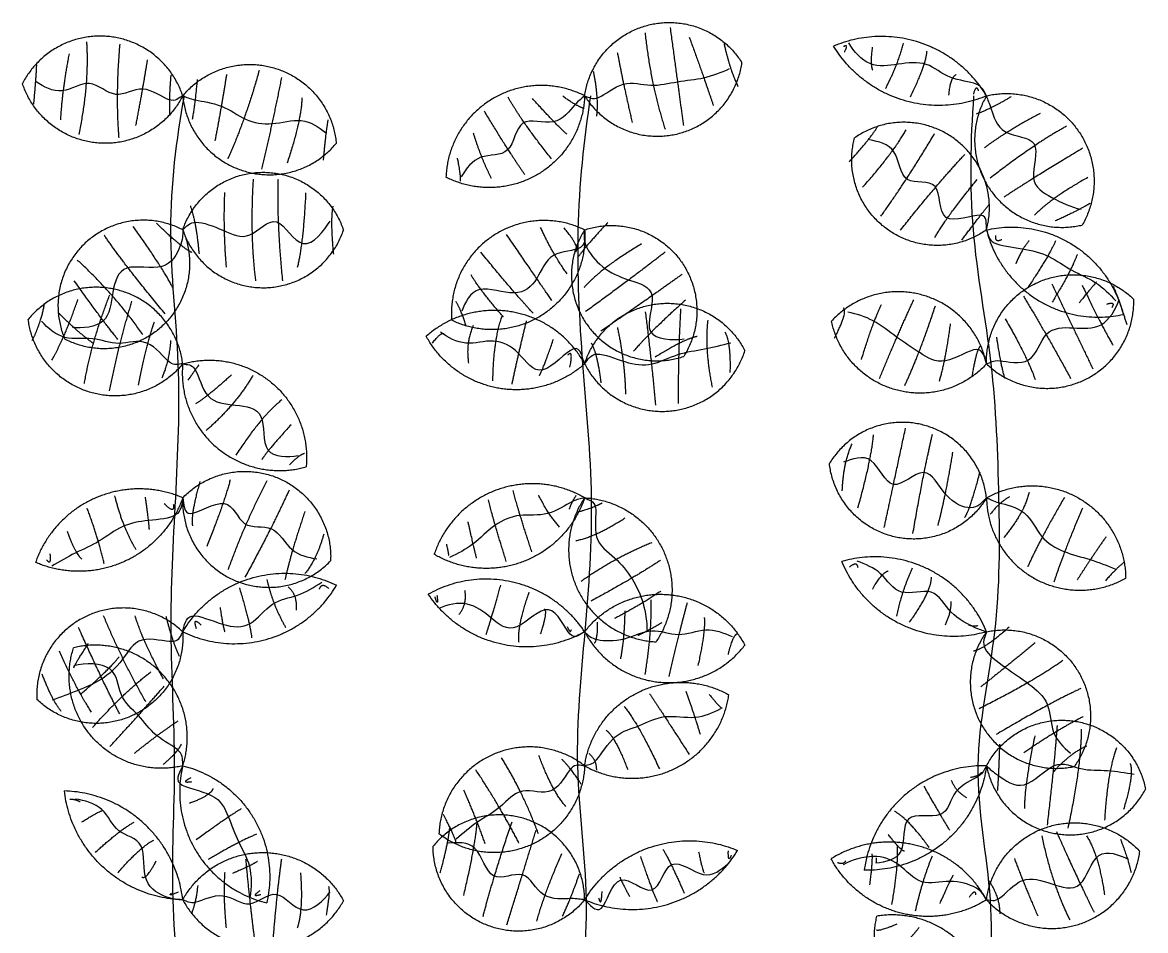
# Model space of a CAD drawing. Header units: millimetres. Extents: x 2.7 to 27.8, y -0.7 to 31.2.
# Drawn here: x 2.66 to 27.81, y 10.89 to 31.22 of the extents above; entities that cross this region are included whole.
import ezdxf

# ---------------------------------------------------------------- set-up
doc = ezdxf.new("R2010")
doc.units = ezdxf.units.MM
doc.layers.add('Default', color=178, linetype='Continuous', true_color=0x000000)

msp = doc.modelspace()

# ---------------------------------------------------------------- linework, layer by layer
at = {"layer": 'Default'}
for points, weights, knots in [([(15.252, 29.574), (15.443, 30.901), (16.755, 31.176), (18.067, 31.451), (18.775, 30.313)], [1, 0.819408286786, 1, 0.819408286786, 1], [0, 0, 0, 7.797663, 7.797663, 15.595327, 15.595327, 15.595327]), ([(6.252, 29.574), (5.843, 30.807), (4.548, 30.906), (3.254, 31.005), (2.662, 29.849)], [1, 0.832529711228, 1, 0.832529711228, 1], [0, 0, 0, 7.638307, 7.638307, 15.276615, 15.276615, 15.276615]), ([(6.252, 29.574), (7.083, 30.575), (8.326, 30.19), (9.569, 29.806), (9.691, 28.51)], [1, 0.831704613697, 1, 0.831704613697, 1], [0, 0, 0, 7.648167, 7.648167, 15.296335, 15.296335, 15.296335]), ([(15.252, 29.574), (15.96, 28.436), (17.272, 28.711), (18.584, 28.986), (18.775, 30.313)], [1, 0.819408286786, 1, 0.819408286786, 1], [0, 0, 0, 7.797663, 7.797663, 15.595327, 15.595327, 15.595327]), ([(6.252, 29.574), (5.66, 28.418), (4.365, 28.517), (3.071, 28.617), (2.662, 29.849)], [1, 0.832529711228, 1, 0.832529711228, 1], [0, 0, 0, 7.638307, 7.638307, 15.276615, 15.276615, 15.276615]), ([(15.252, 29.574), (14.209, 30.105), (13.2, 29.514), (12.191, 28.922), (12.146, 27.753)], [1, 0.877145040994, 1, 0.877145040994, 1], [0, 0, 0, 7.135031, 7.135031, 14.270062, 14.270062, 14.270062]), ([(6.252, 29.574), (6.373, 28.279), (7.616, 27.894), (8.859, 27.51), (9.691, 28.51)], [1, 0.831704613697, 1, 0.831704613697, 1], [0, 0, 0, 7.648167, 7.648167, 15.296335, 15.296335, 15.296335]), ([(15.252, 29.574), (15.207, 28.405), (14.198, 27.813), (13.189, 27.222), (12.146, 27.753)], [1, 0.877145040994, 1, 0.877145040994, 1], [0, 0, 0, 7.135031, 7.135031, 14.270062, 14.270062, 14.270062]), ([(24.252, 29.574), (23.602, 28.459), (24.371, 27.422), (25.139, 26.385), (26.395, 26.682)], [1, 0.83514228932, 1, 0.83514228932, 1], [0, 0, 0, 7.607226, 7.607226, 15.214451, 15.214451, 15.214451]), ([(24.252, 29.574), (25.507, 29.871), (26.276, 28.834), (27.044, 27.797), (26.395, 26.682)], [1, 0.83514228932, 1, 0.83514228932, 1], [0, 0, 0, 7.607226, 7.607226, 15.214451, 15.214451, 15.214451]), ([(24.252, 26.574), (24.597, 27.871), (23.496, 28.638), (22.395, 29.406), (21.298, 28.633)], [1, 0.81894400433, 1, 0.81894400433, 1], [0, 0, 0, 7.803403, 7.803403, 15.606807, 15.606807, 15.606807]), ([(24.252, 26.574), (23.155, 25.801), (22.054, 26.569), (20.953, 27.336), (21.298, 28.633)], [1, 0.81894400433, 1, 0.81894400433, 1], [0, 0, 0, 7.803403, 7.803403, 15.606807, 15.606807, 15.606807]), ([(6.252, 26.574), (6.691, 27.865), (8.055, 27.862), (9.419, 27.859), (9.852, 26.565)], [1, 0.812364418992, 1, 0.812364418992, 1], [0, 0, 0, 7.885511, 7.885511, 15.771021, 15.771021, 15.771021]), ([(6.252, 26.574), (5.057, 27.195), (4.07, 26.28), (3.083, 25.365), (3.611, 24.127)], [1, 0.817639464179, 1, 0.817639464179, 1], [0, 0, 0, 7.819569, 7.819569, 15.639138, 15.639138, 15.639138]), ([(15.252, 26.574), (14.171, 27.1), (13.177, 26.423), (12.183, 25.747), (12.275, 24.549)], [1, 0.865331835895, 1, 0.865331835895, 1], [0, 0, 0, 7.262804, 7.262804, 14.525608, 14.525608, 14.525608]), ([(15.252, 26.574), (16.529, 26.999), (17.359, 25.938), (18.189, 24.878), (17.47, 23.739)], [1, 0.817548066145, 1, 0.817548066145, 1], [0, 0, 0, 7.820704, 7.820704, 15.641408, 15.641408, 15.641408]), ([(6.252, 26.574), (6.78, 25.336), (5.793, 24.421), (4.806, 23.506), (3.611, 24.127)], [1, 0.817639464179, 1, 0.817639464179, 1], [0, 0, 0, 7.819569, 7.819569, 15.639138, 15.639138, 15.639138]), ([(6.252, 26.574), (6.685, 25.281), (8.048, 25.278), (9.412, 25.274), (9.852, 26.565)], [1, 0.812364418992, 1, 0.812364418992, 1], [0, 0, 0, 7.885511, 7.885511, 15.771021, 15.771021, 15.771021]), ([(15.252, 26.574), (15.344, 25.376), (14.35, 24.7), (13.356, 24.023), (12.275, 24.549)], [1, 0.865331835895, 1, 0.865331835895, 1], [0, 0, 0, 7.262804, 7.262804, 14.525608, 14.525608, 14.525608]), ([(15.252, 26.574), (14.533, 25.436), (15.363, 24.375), (16.193, 23.315), (17.47, 23.739)], [1, 0.817548066145, 1, 0.817548066145, 1], [0, 0, 0, 7.820704, 7.820704, 15.641408, 15.641408, 15.641408]), ([(24.252, 23.574), (24.218, 24.88), (25.415, 25.405), (26.612, 25.929), (27.549, 25.018)], [1, 0.829921568261, 1, 0.829921568261, 1], [0, 0, 0, 7.669548, 7.669548, 15.339096, 15.339096, 15.339096]), ([(6.252, 23.574), (6.091, 24.855), (4.85, 25.212), (3.609, 25.569), (2.792, 24.57)], [1, 0.834891567121, 1, 0.834891567121, 1], [0, 0, 0, 7.610199, 7.610199, 15.220398, 15.220398, 15.220398]), ([(24.252, 23.574), (24.002, 24.786), (22.809, 25.115), (21.616, 25.444), (20.781, 24.531)], [1, 0.852776754586, 1, 0.852776754586, 1], [0, 0, 0, 7.402825, 7.402825, 14.80565, 14.80565, 14.80565]), ([(15.252, 23.574), (15.647, 24.818), (16.948, 24.924), (18.249, 25.029), (18.84, 23.865)], [1, 0.830306622806, 1, 0.830306622806, 1], [0, 0, 0, 7.664922, 7.664922, 15.329845, 15.329845, 15.329845]), ([(24.252, 23.574), (25.189, 22.664), (26.386, 23.188), (27.583, 23.712), (27.549, 25.018)], [1, 0.829921568261, 1, 0.829921568261, 1], [0, 0, 0, 7.669548, 7.669548, 15.339096, 15.339096, 15.339096]), ([(15.252, 23.574), (14.719, 24.547), (13.626, 24.736), (12.534, 24.926), (11.705, 24.19)], [1, 0.900883970298, 1, 0.900883970298, 1], [0, 0, 0, 6.889278, 6.889278, 13.778557, 13.778557, 13.778557]), ([(6.252, 23.574), (5.434, 22.574), (4.194, 22.932), (2.953, 23.289), (2.792, 24.57)], [1, 0.834891567121, 1, 0.834891567121, 1], [0, 0, 0, 7.610199, 7.610199, 15.220398, 15.220398, 15.220398]), ([(24.252, 23.574), (23.416, 22.661), (22.223, 22.99), (21.03, 23.319), (20.781, 24.531)], [1, 0.852776754586, 1, 0.852776754586, 1], [0, 0, 0, 7.402825, 7.402825, 14.80565, 14.80565, 14.80565]), ([(15.252, 23.574), (14.422, 22.838), (13.33, 23.027), (12.237, 23.217), (11.705, 24.19)], [1, 0.900883970298, 1, 0.900883970298, 1], [0, 0, 0, 6.889278, 6.889278, 13.778557, 13.778557, 13.778557]), ([(6.252, 23.574), (7.359, 23.888), (8.242, 23.15), (9.126, 22.412), (9.015, 21.267)], [1, 0.884298657548, 1, 0.884298657548, 1], [0, 0, 0, 7.059461, 7.059461, 14.118922, 14.118922, 14.118922]), ([(15.252, 23.574), (15.842, 22.41), (17.143, 22.515), (18.444, 22.621), (18.84, 23.865)], [1, 0.830306622806, 1, 0.830306622806, 1], [0, 0, 0, 7.664922, 7.664922, 15.329845, 15.329845, 15.329845]), ([(6.252, 23.574), (6.141, 22.429), (7.024, 21.691), (7.908, 20.953), (9.015, 21.267)], [1, 0.884298657548, 1, 0.884298657548, 1], [0, 0, 0, 7.059461, 7.059461, 14.118922, 14.118922, 14.118922]), ([(24.252, 20.574), (24.101, 21.93), (22.768, 22.22), (21.436, 22.511), (20.734, 21.342)], [1, 0.81233716676, 1, 0.81233716676, 1], [0, 0, 0, 7.885854, 7.885854, 15.771708, 15.771708, 15.771708]), ([(6.252, 20.574), (7.172, 21.534), (8.395, 21.013), (9.619, 20.491), (9.563, 19.162)], [1, 0.822582842073, 1, 0.822582842073, 1], [0, 0, 0, 7.758604, 7.758604, 15.517208, 15.517208, 15.517208]), ([(24.252, 20.574), (23.55, 19.405), (22.217, 19.695), (20.885, 19.986), (20.734, 21.342)], [1, 0.81233716676, 1, 0.81233716676, 1], [0, 0, 0, 7.885854, 7.885854, 15.771708, 15.771708, 15.771708]), ([(15.252, 20.574), (14.299, 21.129), (13.266, 20.742), (12.233, 20.354), (11.881, 19.309)], [1, 0.903326172668, 1, 0.903326172668, 1], [0, 0, 0, 6.864794, 6.864794, 13.729588, 13.729588, 13.729588]), ([(6.252, 20.574), (5.269, 20.996), (4.289, 20.566), (3.31, 20.137), (2.955, 19.128)], [1, 0.917382867293, 1, 0.917382867293, 1], [0, 0, 0, 6.72663, 6.72663, 13.453261, 13.453261, 13.453261]), ([(24.252, 20.574), (25.291, 21.159), (26.323, 20.563), (27.356, 19.967), (27.369, 18.774)], [1, 0.868769172858, 1, 0.868769172858, 1], [0, 0, 0, 7.225235, 7.225235, 14.450471, 14.450471, 14.450471]), ([(6.252, 20.574), (5.896, 19.566), (4.917, 19.136), (3.938, 18.706), (2.955, 19.128)], [1, 0.917382867293, 1, 0.917382867293, 1], [0, 0, 0, 6.72663, 6.72663, 13.453261, 13.453261, 13.453261]), ([(6.252, 20.574), (6.196, 19.245), (7.419, 18.724), (8.643, 18.202), (9.563, 19.162)], [1, 0.822582842073, 1, 0.822582842073, 1], [0, 0, 0, 7.758604, 7.758604, 15.517208, 15.517208, 15.517208]), ([(15.252, 20.574), (14.899, 19.529), (13.867, 19.141), (12.834, 18.754), (11.881, 19.309)], [1, 0.903326172668, 1, 0.903326172668, 1], [0, 0, 0, 6.864794, 6.864794, 13.729588, 13.729588, 13.729588]), ([(15.252, 20.574), (14.572, 19.576), (15.108, 18.494), (15.645, 17.412), (16.851, 17.349)], [1, 0.863257837542, 1, 0.863257837542, 1], [0, 0, 0, 7.285629, 7.285629, 14.571258, 14.571258, 14.571258]), ([(15.252, 20.574), (16.458, 20.511), (16.994, 19.429), (17.53, 18.347), (16.851, 17.349)], [1, 0.863257837542, 1, 0.863257837542, 1], [0, 0, 0, 7.285629, 7.285629, 14.571258, 14.571258, 14.571258]), ([(24.252, 20.574), (24.265, 19.382), (25.297, 18.786), (26.33, 18.189), (27.369, 18.774)], [1, 0.868769172858, 1, 0.868769172858, 1], [0, 0, 0, 7.225235, 7.225235, 14.450471, 14.450471, 14.450471]), ([(15.252, 17.574), (15.961, 18.504), (17.127, 18.407), (18.293, 18.31), (18.839, 17.275)], [1, 0.877146112358, 1, 0.877146112358, 1], [0, 0, 0, 7.13502, 7.13502, 14.270039, 14.270039, 14.270039]), ([(6.252, 17.574), (5.297, 18.482), (4.103, 17.927), (2.908, 17.372), (2.987, 16.057)], [1, 0.826569085829, 1, 0.826569085829, 1], [0, 0, 0, 7.710018, 7.710018, 15.420036, 15.420036, 15.420036]), ([(24.252, 17.574), (25.546, 17.849), (26.268, 16.741), (26.991, 15.633), (26.219, 14.559)], [1, 0.824818323591, 1, 0.824818323591, 1], [0, 0, 0, 7.731295, 7.731295, 15.462589, 15.462589, 15.462589]), ([(6.252, 17.574), (6.331, 16.259), (5.136, 15.704), (3.941, 15.149), (2.987, 16.057)], [1, 0.826569085829, 1, 0.826569085829, 1], [0, 0, 0, 7.710018, 7.710018, 15.420036, 15.420036, 15.420036]), ([(15.252, 17.574), (15.798, 16.54), (16.964, 16.443), (18.129, 16.346), (18.839, 17.275)], [1, 0.877146112358, 1, 0.877146112358, 1], [0, 0, 0, 7.13502, 7.13502, 14.270039, 14.270039, 14.270039]), ([(24.252, 17.574), (23.479, 16.5), (24.202, 15.392), (24.924, 14.284), (26.219, 14.559)], [1, 0.824818323591, 1, 0.824818323591, 1], [0, 0, 0, 7.731295, 7.731295, 15.462589, 15.462589, 15.462589]), ([(6.252, 14.574), (5.076, 14.292), (4.255, 15.18), (3.434, 16.068), (3.808, 17.218)], [1, 0.862711353852, 1, 0.862711353852, 1], [0, 0, 0, 7.291663, 7.291663, 14.583327, 14.583327, 14.583327]), ([(6.252, 14.574), (6.626, 15.724), (5.805, 16.612), (4.984, 17.5), (3.808, 17.218)], [1, 0.862711353852, 1, 0.862711353852, 1], [0, 0, 0, 7.291663, 7.291663, 14.583327, 14.583327, 14.583327]), ([(15.252, 14.574), (15.418, 15.711), (16.449, 16.218), (17.481, 16.725), (18.482, 16.162)], [1, 0.884906610988, 1, 0.884906610988, 1], [0, 0, 0, 7.0531, 7.0531, 14.1062, 14.1062, 14.1062]), ([(15.252, 14.574), (16.253, 14.011), (17.285, 14.518), (18.316, 15.025), (18.482, 16.162)], [1, 0.884906610988, 1, 0.884906610988, 1], [0, 0, 0, 7.0531, 7.0531, 14.1062, 14.1062, 14.1062]), ([(24.252, 14.574), (24.88, 15.772), (26.219, 15.574), (27.557, 15.377), (27.813, 14.049)], [1, 0.815733230083, 1, 0.815733230083, 1], [0, 0, 0, 7.843292, 7.843292, 15.686584, 15.686584, 15.686584]), ([(15.252, 14.574), (14.275, 15.328), (13.157, 14.807), (12.039, 14.285), (11.989, 13.052)], [1, 0.854092675209, 1, 0.854092675209, 1], [0, 0, 0, 7.387939, 7.387939, 14.775878, 14.775878, 14.775878]), ([(15.252, 14.574), (15.202, 13.341), (14.084, 12.82), (12.966, 12.298), (11.989, 13.052)], [1, 0.854092675209, 1, 0.854092675209, 1], [0, 0, 0, 7.387939, 7.387939, 14.775878, 14.775878, 14.775878]), ([(24.252, 14.574), (24.508, 13.246), (25.846, 13.049), (27.184, 12.852), (27.813, 14.049)], [1, 0.815733230083, 1, 0.815733230083, 1], [0, 0, 0, 7.843292, 7.843292, 15.686584, 15.686584, 15.686584]), ([(15.252, 11.574), (15.243, 12.919), (13.975, 13.366), (12.706, 13.813), (11.856, 12.771)], [1, 0.818156445929, 1, 0.818156445929, 1], [0, 0, 0, 7.813156, 7.813156, 15.626312, 15.626312, 15.626312]), ([(24.252, 11.574), (24.42, 12.826), (25.625, 13.206), (26.83, 13.585), (27.685, 12.656)], [1, 0.844083615912, 1, 0.844083615912, 1], [0, 0, 0, 7.502429, 7.502429, 15.004857, 15.004857, 15.004857]), ([(24.252, 11.574), (23.741, 12.512), (22.709, 12.784), (21.677, 13.056), (20.771, 12.492)], [1, 0.918246578272, 1, 0.918246578272, 1], [0, 0, 0, 6.718291, 6.718291, 13.436583, 13.436583, 13.436583]), ([(6.252, 11.574), (6.841, 12.64), (8.059, 12.632), (9.277, 12.624), (9.852, 11.551)], [1, 0.85958553545, 1, 0.85958553545, 1], [0, 0, 0, 7.326338, 7.326338, 14.652676, 14.652676, 14.652676]), ([(15.252, 11.574), (14.401, 10.533), (13.133, 10.98), (11.865, 11.427), (11.856, 12.771)], [1, 0.818156445929, 1, 0.818156445929, 1], [0, 0, 0, 7.813156, 7.813156, 15.626312, 15.626312, 15.626312]), ([(24.252, 11.574), (25.107, 10.645), (26.312, 11.024), (27.517, 11.404), (27.685, 12.656)], [1, 0.844083615912, 1, 0.844083615912, 1], [0, 0, 0, 7.502429, 7.502429, 15.004857, 15.004857, 15.004857]), ([(24.252, 11.574), (23.345, 11.01), (22.313, 11.282), (21.281, 11.555), (20.771, 12.492)], [1, 0.918246578272, 1, 0.918246578272, 1], [0, 0, 0, 6.718291, 6.718291, 13.436583, 13.436583, 13.436583]), ([(6.252, 11.574), (6.826, 10.5), (8.045, 10.492), (9.263, 10.484), (9.852, 11.551)], [1, 0.85958553545, 1, 0.85958553545, 1], [0, 0, 0, 7.326338, 7.326338, 14.652676, 14.652676, 14.652676]), ([(24.252, 8.574), (23.11, 8.39), (22.321, 9.236), (21.533, 10.082), (21.797, 11.208)], [1, 0.88214610028, 1, 0.88214610028, 1], [0, 0, 0, 7.08206, 7.08206, 14.16412, 14.16412, 14.16412]), ([(24.252, 8.574), (24.516, 9.7), (23.727, 10.546), (22.939, 11.392), (21.797, 11.208)], [1, 0.88214610028, 1, 0.88214610028, 1], [0, 0, 0, 7.08206, 7.08206, 14.16412, 14.16412, 14.16412])]:
    msp.add_rational_spline(points, weights, degree=2, knots=knots, dxfattribs=at)
for points, degree in [([(16.604, 30.984), (16.734, 29.813), (17.055, 28.825)], 2), ([(17.166, 31.102), (17.331, 29.89), (17.463, 28.911)], 2), ([(3.929, 28.706), (4.167, 29.849), (4.103, 30.785)], 2), ([(4.825, 28.637), (4.75, 29.607), (4.847, 30.728)], 2), ([(17.596, 30.886), (17.925, 29.981), (18.133, 29.358)], 2), ([(18.374, 30.742), (18.496, 30.184), (18.685, 29.78)], 2), ([(21.047, 30.676), (21.167, 30.761), (21.068, 30.552)], 2), ([(24.252, 29.574), (24.193, 29.675), (24.128, 29.885), (23.393, 29.921), (22.939, 30.365), (22.269, 30.288), (21.629, 30.181), (21.274, 30.565), (21.167, 30.761)], 3), ([(21.991, 29.737), (22.274, 30.283), (22.39, 30.752)], 2), ([(3.521, 29.038), (3.552, 29.686), (3.713, 30.514)], 2), ([(15.984, 30.548), (16.116, 29.835), (16.317, 28.977)], 2), ([(21.706, 30.146), (21.647, 30.295), (21.701, 30.661)], 2), ([(22.55, 29.555), (22.903, 30.278), (22.919, 30.581)], 2), ([(2.914, 29.385), (2.966, 29.891), (2.982, 30.269)], 2), ([(5.203, 28.909), (5.36, 29.725), (5.463, 30.38)], 2), ([(15.252, 29.574), (15.352, 29.545), (15.499, 29.418), (16.115, 29.96), (16.74, 29.752), (17.329, 29.909), (17.929, 29.951), (18.312, 30.099), (18.496, 30.184)], 3), ([(5.967, 29.151), (5.944, 29.486), (5.992, 30.039)], 2), ([(6.574, 29.942), (6.537, 29.482), (6.463, 29.041)], 2), ([(7.232, 30.053), (7.122, 29.341), (6.972, 28.569)], 2), ([(7.962, 30.141), (7.66, 29.052), (7.261, 28.166)], 2), ([(8.464, 29.986), (8.257, 28.952), (8.018, 27.932)], 2), ([(15.443, 30.128), (15.565, 29.54), (15.518, 29.116)], 2), ([(23.41, 29.591), (23.44, 29.989), (23.575, 30.052)], 2), ([(6.252, 29.574), (6.157, 29.526), (6.023, 29.353), (5.349, 29.891), (4.743, 29.431), (4.176, 30.029), (3.551, 29.55), (3.139, 29.776), (2.966, 29.891)], 3), ([(24.074, 29.69), (24.022, 29.839), (23.957, 29.612)], 2), ([(6.252, 2.574), (6.331, 2.569), (6.643, 1.648), (6.193, 5.822), (6.325, 8.508), (5.937, 11.592), (6.137, 14.569), (5.931, 17.576), (6.097, 20.573), (6.24, 23.576), (5.858, 26.569), (6.11, 28.585), (6.288, 29.574)], 3), ([(6.252, 29.574), (6.346, 29.541), (6.44, 29.483), (7.163, 29.389), (7.639, 29.007), (8.244, 28.897), (8.929, 29.116), (9.296, 28.881), (9.451, 28.751)], 3), ([(8.921, 29.53), (8.907, 29.021), (8.589, 28.069)], 2), ([(15.252, 29.574), (15.178, 29.503), (15.076, 29.463), (14.619, 28.824), (13.742, 29.197), (13.638, 28.166), (12.867, 28.319), (12.599, 27.938), (12.488, 27.764)], 3), ([(14.509, 28.166), (13.871, 28.963), (13.536, 29.541)], 2), ([(14.853, 28.715), (14.549, 28.993), (14.083, 29.514)], 2), ([(15.239, 29.289), (15.026, 29.367), (14.765, 29.566)], 2), ([(15.252, 2.574), (15.165, 2.568), (14.893, 1.649), (15.082, 5.822), (15.061, 8.508), (15.428, 11.592), (14.97, 14.569), (15.279, 17.576), (15.493, 20.574), (15.189, 23.575), (15.035, 26.57), (15.235, 28.582), (15.392, 29.574)], 3), ([(24.252, 2.574), (24.236, 2.574), (24.246, 1.646), (24.011, 5.823), (24.26, 8.508), (24.483, 11.592), (23.838, 14.569), (24.561, 17.575), (24.546, 20.574), (24.435, 23.575), (23.847, 26.573), (23.899, 28.577), (23.971, 29.574)], 3), ([(24.802, 29.556), (24.355, 29.278), (24.017, 29.166)], 2), ([(24.252, 29.574), (24.279, 29.473), (24.335, 29.377), (24.541, 28.637), (25.554, 28.682), (25.144, 27.615), (25.698, 27.304), (26.139, 27.076), (26.371, 27.037)], 3), ([(13.91, 27.814), (13.527, 28.364), (13.007, 29.231)], 2), ([(25.455, 29.178), (24.675, 28.768), (24.204, 28.409)], 2), ([(9.503, 29.036), (9.451, 28.751), (9.397, 28.133)], 2), ([(13.165, 27.725), (12.929, 28.198), (12.762, 28.739)], 2), ([(21.179, 28.1), (21.633, 28.589), (21.814, 28.888)], 2), ([(21.477, 27.527), (22.178, 28.321), (22.45, 28.811)], 2), ([(21.885, 26.877), (22.479, 27.704), (23.09, 28.73)], 2), ([(26.041, 28.892), (25.317, 28.497), (24.334, 27.731)], 2), ([(24.252, 26.574), (24.234, 26.691), (24.35, 27.092), (23.114, 26.556), (23.288, 27.804), (22.326, 27.49), (22.284, 28.461), (21.831, 28.548), (21.633, 28.589)], 3), ([(12.471, 27.666), (12.488, 27.764), (12.404, 28.182)], 2), ([(22.327, 26.569), (23.099, 27.544), (23.763, 28.262)], 2), ([(26.405, 28.401), (25.305, 27.741), (24.646, 27.309)], 2), ([(7.829, 27.705), (7.751, 26.46), (7.881, 25.435)], 2), ([(8.385, 27.704), (8.352, 26.75), (8.485, 25.434)], 2), ([(23.094, 26.4), (23.349, 26.854), (24.042, 27.701)], 2), ([(26.518, 27.744), (25.716, 27.299), (25.323, 26.9)], 2), ([(7.186, 27.407), (7.152, 26.565), (7.224, 25.737)], 2), ([(9.004, 27.402), (8.951, 26.269), (8.817, 25.733)], 2), ([(26.57, 27.169), (26.371, 27.037), (25.79, 26.773)], 2), ([(6.422, 27.109), (6.552, 26.744), (6.616, 26.038)], 2), ([(9.612, 27.101), (9.552, 26.771), (9.625, 26.031)], 2), ([(23.698, 26.344), (24.115, 26.903), (24.315, 27.146)], 2), ([(6.454, 26.066), (6.189, 26.201), (5.663, 26.725)], 2), ([(6.252, 26.574), (6.336, 26.652), (6.466, 26.833), (7.175, 26.57), (7.742, 26.279), (8.363, 27.075), (8.918, 25.919), (9.419, 26.547), (9.552, 26.771)], 3), ([(15.772, 26.738), (15.281, 26.216), (15.093, 25.948)], 2), ([(6.252, 26.574), (6.255, 26.448), (6.243, 26.268), (5.9, 25.595), (4.861, 25.879), (4.662, 25.188), (4.606, 24.414), (4.006, 24.36), (3.774, 24.393)], 3), ([(5.858, 24.695), (5.001, 25.716), (4.491, 26.456)], 2), ([(6.036, 25.269), (5.784, 25.754), (5.141, 26.65)], 2), ([(15.252, 26.574), (15.258, 26.439), (15.319, 26.083), (14.447, 26.119), (14.215, 25.443), (13.759, 25.026), (12.787, 25.419), (12.578, 24.946), (12.499, 24.754)], 3), ([(14.517, 24.993), (14.177, 25.486), (13.505, 26.467)], 2), ([(14.861, 25.59), (14.553, 26), (14.267, 26.623)], 2), ([(15.052, 26.083), (15.159, 26.178), (14.791, 26.616)], 2), ([(15.252, 26.574), (15.238, 26.455), (15.2, 26.262), (15.629, 25.697), (16.223, 25.44), (16.977, 25.246), (16.443, 24.116), (17.226, 24.101), (17.483, 24.13)], 3), ([(24.252, 26.574), (24.286, 26.467), (24.297, 26.241), (25.082, 26.162), (25.661, 26.013), (26.151, 25.648), (26.712, 25.425), (27.013, 25.134), (27.147, 24.981)], 3), ([(24.456, 26.449), (24.425, 26.284), (24.597, 26.359)], 2), ([(16.529, 26.259), (15.657, 25.748), (15.235, 25.28)], 2), ([(25.21, 26.335), (25.048, 26.15), (24.906, 25.815)], 2), ([(25.797, 26.325), (25.646, 25.977), (25.183, 25.291)], 2), ([(14.099, 24.709), (13.673, 25.161), (12.927, 26.074)], 2), ([(17.054, 26.075), (16.25, 25.451), (15.274, 24.743)], 2), ([(26.283, 26.024), (26.163, 25.672), (25.723, 24.957)], 2), ([(5.359, 24.232), (4.686, 25.174), (3.888, 25.898)], 2), ([(4.798, 24.121), (4.465, 24.529), (3.823, 25.429)], 2), ([(13.435, 24.62), (12.897, 25.235), (12.711, 25.563)], 2), ([(17.439, 25.582), (16.762, 25.09), (15.617, 24.304)], 2), ([(26.712, 25.406), (26.694, 25.39), (26.325, 24.937)], 2), ([(25.715, 25.367), (26.191, 24.38), (26.631, 23.465)], 2), ([(26.393, 25.336), (26.816, 24.449), (27.084, 23.99)], 2), ([(27.087, 25.313), (27.224, 25.013), (27.392, 24.453)], 2), ([(2.882, 24.094), (3.092, 24.526), (3.154, 24.916)], 2), ([(3.32, 23.656), (3.613, 24.167), (3.904, 25.012)], 2), ([(4.048, 23.134), (4.228, 24.137), (4.619, 25.118)], 2), ([(4.612, 22.971), (4.823, 24.033), (5.115, 24.976)], 2), ([(12.599, 24.414), (12.499, 24.754), (12.37, 24.969)], 2), ([(17.512, 25.003), (16.728, 24.301), (16.348, 23.857)], 2), ([(21.855, 23.248), (22.238, 24.172), (22.623, 25.01)], 2), ([(24.252, 23.574), (24.349, 23.603), (24.418, 23.71), (25.307, 23.47), (25.523, 24.389), (26.194, 24.393), (26.849, 24.319), (27.154, 24.792), (27.224, 25.013)], 3), ([(25.078, 25.088), (25.599, 24.237), (26.135, 23.247)], 2), ([(26.945, 24.909), (27.147, 24.981), (27.059, 24.835)], 2), ([(4.253, 24.024), (3.774, 24.393), (3.484, 24.705)], 2), ([(16.61, 24.741), (16.757, 23.574), (16.839, 22.646)], 2), ([(17.401, 24.805), (17.342, 23.782), (17.348, 22.687)], 2), ([(20.848, 24.148), (21.147, 24.731), (21.052, 24.82)], 2), ([(24.252, 23.574), (24.207, 23.696), (24.169, 24.097), (23.27, 23.483), (22.769, 23.817), (22.233, 24.161), (21.727, 24.575), (21.344, 24.69), (21.147, 24.731)], 3), ([(21.452, 23.67), (21.716, 24.535), (21.898, 24.899)], 2), ([(22.422, 23.092), (22.763, 23.819), (23.107, 24.876)], 2), ([(6.252, 23.574), (6.151, 23.571), (6.003, 23.464), (5.471, 24.206), (4.806, 23.947), (4.242, 24.2), (3.596, 24.071), (3.231, 24.368), (3.092, 24.526)], 3), ([(5.262, 23.097), (5.449, 24.039), (5.621, 24.518)], 2), ([(12.658, 23.59), (12.592, 24.038), (12.764, 24.44)], 2), ([(13.197, 23.192), (13.209, 24.084), (13.4, 24.634)], 2), ([(13.627, 23.118), (13.77, 23.808), (13.953, 24.538)], 2), ([(18.01, 24.553), (17.933, 23.908), (18.108, 23.05)], 2), ([(23.197, 23.189), (23.336, 23.641), (23.446, 24.472)], 2), ([(24.673, 24.583), (25.195, 23.664), (25.338, 23.226)], 2), ([(11.842, 24.036), (12.025, 24.283), (12.106, 24.25)], 2), ([(15.252, 23.574), (15.199, 23.702), (15.141, 24.218), (14.239, 23.131), (13.79, 23.888), (13.22, 24.167), (12.584, 23.948), (12.192, 24.163), (12.025, 24.283)], 3), ([(15.985, 24.389), (16.151, 23.623), (16.167, 22.893)], 2), ([(17.77, 24.186), (17.483, 24.13), (16.833, 23.724)], 2), ([(18.395, 24.284), (18.524, 24.044), (18.506, 23.383)], 2), ([(24.476, 24.169), (24.549, 23.644), (24.653, 23.253)], 2), ([(5.788, 23.258), (5.951, 23.614), (5.987, 24.1)], 2), ([(14.242, 23.315), (14.315, 23.438), (14.555, 24.129)], 2), ([(15.252, 23.574), (15.325, 23.668), (15.441, 23.909), (16.177, 23.579), (16.756, 23.51), (17.34, 23.821), (17.934, 23.895), (18.328, 23.997), (18.524, 24.044)], 3), ([(15.4, 24.041), (15.535, 23.794), (15.617, 23.149)], 2), ([(23.933, 23.298), (24.029, 23.894), (24.118, 23.975)], 2), ([(14.922, 23.502), (15.005, 23.908), (14.874, 23.769)], 2), ([(6.252, 23.574), (6.352, 23.548), (6.551, 23.605), (6.74, 22.717), (7.426, 22.653), (8.155, 22.566), (7.969, 21.453), (8.608, 21.487), (8.834, 21.519)], 3), ([(6.609, 23.545), (6.533, 23.443), (6.369, 23.208)], 2), ([(7.341, 23.324), (6.823, 22.854), (6.538, 22.676)], 2), ([(7.822, 23.314), (7.433, 22.649), (6.778, 22.084)], 2), ([(8.473, 22.77), (8.003, 22.395), (7.442, 21.53)], 2), ([(8.677, 22.209), (8.16, 21.647), (8.025, 21.434)], 2), ([(21.372, 20.348), (21.67, 21.406), (21.721, 21.981)], 2), ([(21.963, 19.912), (22.168, 20.874), (22.438, 22.132)], 2), ([(22.603, 19.772), (22.84, 21.139), (23.042, 22)], 2), ([(21.021, 20.732), (21.047, 21.37), (21.241, 21.779)], 2), ([(8.977, 21.567), (8.834, 21.519), (8.641, 21.31)], 2), ([(24.252, 20.574), (24.158, 20.47), (23.953, 20.246), (23.302, 20.544), (22.911, 21.438), (22.091, 20.542), (21.732, 21.637), (21.242, 21.441), (21.047, 21.37)], 3), ([(23.166, 19.956), (23.345, 20.643), (23.498, 21.593)], 2), ([(23.766, 20.132), (23.896, 20.352), (24.108, 21.153)], 2), ([(6.638, 20.94), (6.429, 20.225), (6.469, 19.95)], 2), ([(7.314, 20.978), (7.176, 20.447), (6.79, 19.487)], 2), ([(8.136, 20.954), (7.637, 20), (7.263, 18.96)], 2), ([(8.633, 20.742), (8.238, 19.879), (7.644, 18.797)], 2), ([(14.07, 19.366), (13.798, 20.178), (13.648, 20.737)], 2), ([(14.689, 19.919), (14.422, 20.222), (14.224, 20.633)], 2), ([(14.911, 20.323), (14.965, 20.485), (15.064, 20.628)], 2), ([(25.205, 20.691), (25.095, 20.235), (24.638, 19.683)], 2), ([(6.252, 20.574), (6.235, 20.437), (6.211, 20.117), (5.463, 20.078), (4.883, 19.975), (4.393, 19.58), (3.841, 19.35), (3.492, 19.147), (3.318, 19.046)], 3), ([(5.209, 19.41), (4.898, 19.926), (4.734, 20.615)], 2), ([(5.504, 19.868), (5.491, 20.067), (5.416, 20.586)], 2), ([(6.039, 20.43), (6.092, 20.19), (5.837, 20.443)], 2), ([(6.252, 20.574), (6.28, 20.447), (6.239, 19.988), (7.316, 20.721), (7.55, 19.81), (8.308, 20.036), (8.65, 19.322), (9.058, 19.241), (9.255, 19.205)], 3), ([(15.252, 20.574), (15.155, 20.549), (15.037, 20.557), (14.429, 20.135), (13.784, 20.235), (13.224, 19.995), (12.768, 19.507), (12.412, 19.325), (12.228, 19.239)], 3), ([(13.498, 19.151), (13.241, 19.954), (13.096, 20.53)], 2), ([(15.646, 20.461), (15.494, 20.359), (15.076, 20.245)], 2), ([(15.252, 20.574), (15.346, 20.521), (15.585, 20.503), (15.395, 19.615), (15.945, 19.251), (16.339, 18.766), (16.585, 18.228), (16.648, 17.794), (16.649, 17.584)], 3), ([(24.252, 20.574), (24.346, 20.538), (24.433, 20.474), (25.174, 20.322), (25.444, 19.652), (25.97, 19.347), (26.579, 19.205), (26.952, 19.054), (27.14, 18.977)], 3), ([(24.767, 20.598), (24.535, 20.465), (24.335, 20.205)], 2), ([(25.995, 20.582), (25.486, 19.713), (25.172, 19.029)], 2), ([(4.492, 19.096), (4.383, 19.607), (4.11, 20.341)], 2), ([(8.987, 20.265), (8.695, 19.421), (8.541, 18.741)], 2), ([(26.403, 20.346), (25.984, 19.374), (25.761, 18.689)], 2), ([(12.831, 19.221), (12.755, 19.543), (12.641, 20.039)], 2), ([(16.152, 20.116), (15.519, 19.702), (15.057, 19.609)], 2), ([(3.988, 19.202), (3.846, 19.338), (3.671, 19.821)], 2), ([(9.409, 19.759), (9.255, 19.205), (8.988, 18.876)], 2), ([(26.926, 19.698), (26.571, 19.191), (26.282, 18.734)], 2), ([(12.2, 19.305), (12.228, 19.239), (12.163, 19.539)], 2), ([(16.758, 19.569), (15.919, 19.231), (15.172, 18.701)], 2), ([(3.201, 19.185), (3.318, 19.046), (3.283, 19.323)], 2), ([(16.953, 19.176), (16.314, 18.757), (15.39, 18.26)], 2), ([(24.252, 17.574), (24.155, 17.603), (24.051, 17.635), (23.407, 17.952), (23.102, 18.624), (22.269, 18.304), (21.917, 18.945), (21.538, 19.082), (21.352, 19.158)], 3), ([(27.323, 19.122), (27.14, 18.977), (26.915, 18.716)], 2), ([(21.374, 19.017), (21.352, 19.158), (21.184, 19.024)], 2), ([(21.7, 18.525), (21.881, 18.873), (22.047, 18.937)], 2), ([(22.246, 17.926), (22.349, 18.464), (22.595, 19.004)], 2), ([(6.252, 17.574), (6.286, 17.706), (6.325, 18.092), (7.181, 17.683), (7.79, 17.649), (8.231, 18.289), (8.837, 18.347), (9.191, 18.575), (9.363, 18.685)], 3), ([(8.137, 18.747), (8.259, 18.192), (8.556, 17.671)], 2), ([(13.047, 17.511), (13.165, 17.88), (13.373, 18.618)], 2), ([(22.527, 17.789), (23.014, 18.459), (23.019, 18.798)], 2), ([(7.519, 18.56), (7.762, 17.761), (7.795, 17.44)], 2), ([(8.616, 18.579), (8.824, 18.394), (8.788, 18.055)], 2), ([(9.523, 18.541), (9.363, 18.685), (9.304, 18.525)], 2), ([(11.945, 18.393), (11.983, 18.095), (11.899, 18.356)], 2), ([(12.441, 17.965), (12.624, 18.193), (12.572, 18.502)], 2), ([(13.782, 17.334), (13.735, 17.683), (14.012, 18.465)], 2), ([(16.96, 18.486), (16.56, 18.209), (15.919, 17.869)], 2), ([(7.089, 18.116), (7.14, 17.746), (7.192, 17.571)], 2), ([(15.252, 17.574), (15.151, 17.532), (14.956, 17.253), (14.506, 18.427), (13.686, 17.447), (13.161, 17.887), (12.66, 18.284), (12.179, 18.186), (11.983, 18.095)], 3), ([(16.731, 18.293), (16.759, 17.599), (16.6, 16.619)], 2), ([(17.548, 18.225), (17.354, 17.516), (17.139, 16.575)], 2), ([(23.332, 17.731), (23.463, 18.011), (23.462, 18.249)], 2), ([(5.424, 16.009), (4.891, 16.942), (4.48, 17.931)], 2), ([(5.817, 16.523), (5.345, 17.39), (5.187, 17.929)], 2), ([(6.182, 17.023), (6.023, 17.354), (5.88, 17.92)], 2), ([(14.267, 17.526), (14.445, 18.068), (14.342, 18.077)], 2), ([(16.151, 18.041), (16.142, 17.42), (16.054, 16.966)], 2), ([(17.931, 17.892), (17.964, 17.616), (17.79, 16.821)], 2), ([(4.839, 15.737), (4.43, 16.512), (3.92, 17.671)], 2), ([(6.562, 17.643), (6.458, 17.928), (6.665, 17.725)], 2), ([(14.864, 17.692), (14.93, 17.518), (14.955, 17.621)], 2), ([(15.252, 17.574), (15.335, 17.499), (15.447, 17.366), (16.161, 17.363), (16.761, 17.702), (17.349, 17.424), (17.966, 17.697), (18.37, 17.553), (18.554, 17.468)], 3), ([(15.536, 17.791), (15.538, 17.399), (15.467, 17.316)], 2), ([(16.979, 17.772), (16.649, 17.584), (16.443, 17.489)], 2), ([(24.058, 17.712), (23.969, 17.68), (23.852, 17.726)], 2), ([(24.756, 17.676), (24.218, 17.194), (23.963, 17.141)], 2), ([(6.252, 17.574), (6.192, 17.487), (6.173, 17.242), (5.245, 17.548), (4.914, 16.907), (4.444, 16.477), (3.888, 16.256), (3.515, 16.106), (3.324, 16.043)], 3), ([(18.663, 17.53), (18.554, 17.468), (18.463, 17.066)], 2), ([(24.252, 17.574), (24.209, 17.455), (24.088, 17.208), (24.688, 16.758), (25.208, 16.415), (25.695, 16.005), (25.674, 15.283), (25.976, 14.988), (26.13, 14.859)], 3), ([(4.209, 15.775), (3.887, 16.255), (3.491, 17.14)], 2), ([(3.812, 16.764), (3.811, 16.812), (4.138, 17.313)], 2), ([(25.341, 17.329), (24.675, 16.776), (24.126, 16.343)], 2), ([(6.252, 14.574), (6.246, 14.687), (6.292, 14.902), (5.599, 15.229), (5.291, 15.717), (4.791, 16.099), (4.804, 16.863), (4.071, 16.886), (3.811, 16.812)], 3), ([(3.953, 16.168), (4.619, 16.741), (4.824, 17.012)], 2), ([(25.961, 16.928), (25.203, 16.404), (24.087, 15.853)], 2), ([(3.531, 15.791), (3.324, 16.043), (3.102, 16.629)], 2), ([(4.229, 15.429), (4.876, 16.163), (5.539, 16.681)], 2), ([(4.622, 15.003), (5.259, 15.699), (5.837, 16.358)], 2), ([(16.708, 16.185), (17.05, 15.675), (17.592, 14.829)], 2), ([(17.516, 16.248), (17.726, 15.661), (17.836, 15.283)], 2), ([(18.043, 16.173), (18.299, 15.856), (18.334, 15.863)], 2), ([(26.367, 16.305), (25.61, 15.953), (24.466, 15.272)], 2), ([(15.252, 14.574), (15.346, 14.607), (15.483, 14.574), (15.912, 15.326), (16.489, 15.443), (17.014, 15.754), (17.76, 15.592), (18.12, 15.762), (18.299, 15.856)], 3), ([(16.136, 15.904), (16.48, 15.475), (16.927, 14.503)], 2), ([(26.419, 15.676), (25.753, 15.33), (25.09, 14.865)], 2), ([(5.168, 14.854), (5.663, 15.256), (6.147, 15.58)], 2), ([(15.733, 15.372), (15.937, 15.22), (16.217, 14.488)], 2), ([(25.833, 15.473), (25.768, 14.578), (25.608, 13.243)], 2), ([(26.375, 15.393), (26.365, 14.511), (26.071, 13.174)], 2), ([(25.333, 15.243), (25.099, 14.15), (25.101, 13.621)], 2), ([(5.81, 14.601), (6.165, 14.903), (6.22, 15.059)], 2), ([(15.349, 14.849), (15.52, 14.708), (15.514, 14.477)], 2), ([(24.543, 15.056), (24.522, 14.353), (24.494, 14.013)], 2), ([(26.492, 15.015), (26.13, 14.859), (25.735, 14.425)], 2), ([(27.163, 14.973), (26.965, 14.468), (26.895, 13.356)], 2), ([(15.252, 14.574), (15.149, 14.573), (14.967, 14.687), (14.584, 13.82), (13.8, 14.152), (13.381, 13.612), (12.85, 13.34), (12.532, 13.066), (12.376, 12.931)], 3), ([(14.217, 13.049), (13.861, 14.007), (13.393, 14.75)], 2), ([(14.829, 13.665), (14.517, 14.02), (14.226, 14.808)], 2), ([(15.177, 14.158), (14.949, 14.514), (14.742, 14.718)], 2), ([(24.252, 14.574), (24.332, 14.49), (24.441, 14.416), (25.09, 13.928), (25.791, 14.772), (26.358, 14.45), (26.968, 14.494), (27.362, 14.419), (27.559, 14.385)], 3), ([(27.469, 14.625), (27.559, 14.385), (27.32, 13.597)], 2), ([(6.252, 14.574), (6.197, 14.453), (5.937, 14.125), (7.034, 13.972), (7.277, 13.451), (7.48, 12.858), (7.796, 12.369), (7.795, 11.852), (7.751, 11.623)], 3), ([(13.781, 12.845), (13.362, 13.657), (12.816, 14.481)], 2), ([(24.252, 14.574), (24.196, 14.489), (24.176, 14.343), (23.461, 14.076), (23.38, 13.296), (22.293, 13.626), (22.496, 12.49), (21.98, 12.425), (21.776, 12.391)], 3), ([(23.895, 14.32), (24.062, 14.335), (24.142, 14.43)], 2), ([(6.431, 14.302), (6.185, 14.182), (6.456, 14.22)], 2), ([(23.428, 13.133), (23.212, 13.481), (22.854, 14.118)], 2), ([(23.814, 13.857), (23.566, 13.991), (23.467, 14.248)], 2), ([(6.927, 14.065), (6.891, 13.911), (6.402, 13.733)], 2), ([(13.025, 12.824), (12.859, 13.317), (12.549, 14.026)], 2), ([(3.953, 13.765), (3.841, 13.828), (3.726, 13.819)], 2), ([(6.252, 11.574), (6.132, 11.572), (5.969, 11.582), (5.298, 11.901), (5.471, 12.931), (4.732, 13.031), (4.525, 13.668), (4.054, 13.8), (3.841, 13.828)], 3), ([(7.558, 13.609), (7.27, 13.439), (6.552, 12.913)], 2), ([(3.994, 13.32), (4.442, 13.595), (4.449, 13.562)], 2), ([(12.37, 12.849), (12.376, 12.931), (12.09, 13.481)], 2), ([(22.969, 12.741), (22.508, 13.382), (22.193, 13.554)], 2), ([(4.295, 12.635), (4.821, 13.121), (5.162, 13.314)], 2), ([(12.017, 12.175), (12.199, 12.84), (12.23, 13.179)], 2), ([(12.544, 11.671), (12.793, 12.722), (12.843, 13.281)], 2), ([(12.977, 11.201), (13.215, 12.112), (13.626, 13.323)], 2), ([(13.51, 11.013), (13.857, 12.13), (14.165, 13.133)], 2), ([(25.816, 13.106), (26.344, 11.922), (26.662, 11.295)], 2), ([(4.795, 12.176), (5.319, 12.776), (5.603, 12.908)], 2), ([(7.905, 13.042), (7.499, 12.876), (6.821, 12.474)], 2), ([(15.252, 11.574), (15.149, 11.581), (15.05, 11.627), (14.258, 11.537), (13.941, 12.347), (13.119, 11.853), (12.869, 12.913), (12.4, 12.855), (12.199, 12.84)], 3), ([(22.416, 12.663), (22.333, 12.663), (22.052, 13.039)], 2), ([(25.49, 13.003), (25.712, 11.93), (26.116, 11.123)], 2), ([(26.493, 13.005), (26.77, 12.565), (26.894, 11.682)], 2), ([(27.252, 12.929), (27.425, 12.483), (27.488, 12.184)], 2), ([(14.181, 11.094), (14.337, 11.687), (14.744, 12.61)], 2), ([(17.005, 12.709), (17.204, 12.363), (17.481, 11.723)], 2), ([(17.804, 12.651), (17.905, 12.143), (17.938, 12.186)], 2), ([(18.537, 12.572), (18.46, 12.376), (18.471, 12.673)], 2), ([(21.642, 11.908), (21.715, 12.543), (21.689, 12.604)], 2), ([(22.134, 11.468), (22.286, 12.356), (22.256, 12.765)], 2), ([(24.252, 11.574), (24.353, 11.572), (24.501, 11.477), (25.037, 12.159), (25.704, 11.93), (26.421, 11.699), (26.674, 12.808), (27.226, 12.577), (27.425, 12.483)], 3), ([(5.339, 12.083), (5.438, 12.02), (5.66, 12.449)], 2), ([(7.926, 12.434), (7.743, 12.321), (7.363, 12.163)], 2), ([(7.659, 12.485), (7.751, 11.487), (7.862, 10.643)], 2), ([(8.46, 12.48), (8.352, 11.695), (8.266, 10.641)], 2), ([(15.252, 11.574), (15.356, 11.481), (15.65, 11.057), (15.954, 12.399), (16.872, 11.416), (17.096, 12.708), (17.967, 11.934), (18.301, 12.254), (18.46, 12.376)], 3), ([(16.501, 12.546), (16.756, 11.795), (16.88, 11.53)], 2), ([(20.911, 12.411), (21.045, 12.357), (21.104, 12.448)], 2), ([(24.252, 11.574), (24.191, 11.677), (24.104, 11.852), (23.423, 12.054), (22.78, 11.845), (22.297, 12.421), (21.75, 12.606), (21.244, 12.475), (21.045, 12.357)], 3), ([(21.779, 12.514), (21.776, 12.391), (21.781, 12.413)], 2), ([(22.664, 11.328), (22.806, 11.976), (23.04, 12.558)], 2), ([(24.877, 12.495), (25.059, 12.007), (25.398, 11.211)], 2), ([(7.192, 12.188), (7.152, 11.665), (7.222, 10.948)], 2), ([(8.889, 12.177), (8.95, 11.349), (8.816, 10.937)], 2), ([(14.759, 11.209), (14.943, 11.601), (15.136, 12.154)], 2), ([(16.042, 12.083), (16.056, 12.011), (16.26, 11.645)], 2), ([(23.212, 11.494), (23.429, 11.985), (23.507, 12.125)], 2), ([(6.586, 11.892), (6.551, 11.526), (6.442, 11.253)], 2), ([(9.518, 11.873), (9.553, 11.755), (9.465, 11.233)], 2), ([(24.309, 12.002), (24.553, 11.614), (24.547, 11.257)], 2), ([(6.151, 11.744), (5.898, 11.633), (6.003, 11.725)], 2), ([(6.252, 11.574), (6.349, 11.546), (6.459, 11.434), (7.178, 11.818), (7.741, 11.288), (8.363, 11.948), (8.921, 11.088), (9.409, 11.56), (9.553, 11.755)], 3), ([(7.978, 11.773), (7.751, 11.623), (8.001, 11.695)], 2), ([(15.566, 11.615), (15.627, 11.387), (15.642, 11.761)], 2), ([(23.868, 11.631), (24.012, 11.842), (24.005, 11.683)], 2), ([(21.789, 10.899), (21.881, 10.875), (22.252, 11.037)], 2), ([(21.997, 10.235), (22.545, 10.675), (22.74, 10.953)], 2)]:
    msp.add_open_spline(points, degree=degree, dxfattribs=at)
for points, weights in [([(24.252, 29.574), (23.022, 31.613), (20.828, 30.688)], [1, 0.756149507803, 1]), ([(24.252, 29.574), (22.058, 28.65), (20.828, 30.688)], [1, 0.756149507803, 1]), ([(24.252, 26.574), (26.705, 27.118), (27.313, 24.68)], [1, 0.71621919225, 1]), ([(24.252, 26.574), (24.859, 24.136), (27.313, 24.68)], [1, 0.71621919225, 1]), ([(24.252, 17.574), (23.339, 19.813), (21.014, 19.149)], [1, 0.744458576923, 1]), ([(24.252, 17.574), (21.927, 16.91), (21.014, 19.149)], [1, 0.744458576923, 1]), ([(6.252, 17.574), (7.491, 19.689), (9.697, 18.618)], [1, 0.734204517102, 1]), ([(6.252, 17.574), (8.457, 16.503), (9.697, 18.618)], [1, 0.734204517102, 1]), ([(15.252, 17.574), (13.891, 19.615), (11.751, 18.415)], [1, 0.733827777133, 1]), ([(15.252, 17.574), (13.112, 16.374), (11.751, 18.415)], [1, 0.733827777133, 1]), ([(6.252, 14.574), (5.666, 12.105), (8.131, 11.503)], [1, 0.709405750488, 1]), ([(6.252, 14.574), (8.716, 13.972), (8.131, 11.503)], [1, 0.709405750488, 1]), ([(24.252, 14.574), (23.931, 12.178), (21.514, 12.236)], [1, 0.744577517463, 1]), ([(24.252, 14.574), (21.835, 14.632), (21.514, 12.236)], [1, 0.744577517463, 1]), ([(6.252, 11.574), (3.875, 11.649), (3.601, 14.011)], [1, 0.757078208025, 1]), ([(6.252, 11.574), (5.978, 13.936), (3.601, 14.011)], [1, 0.757078208025, 1]), ([(15.252, 11.574), (16.489, 13.601), (18.678, 12.679)], [1, 0.757910556314, 1]), ([(15.252, 11.574), (17.44, 10.652), (18.678, 12.679)], [1, 0.757910556314, 1])]:
    msp.add_rational_spline(points, weights, degree=2, dxfattribs=at)

doc.saveas('drawing.dxf')
